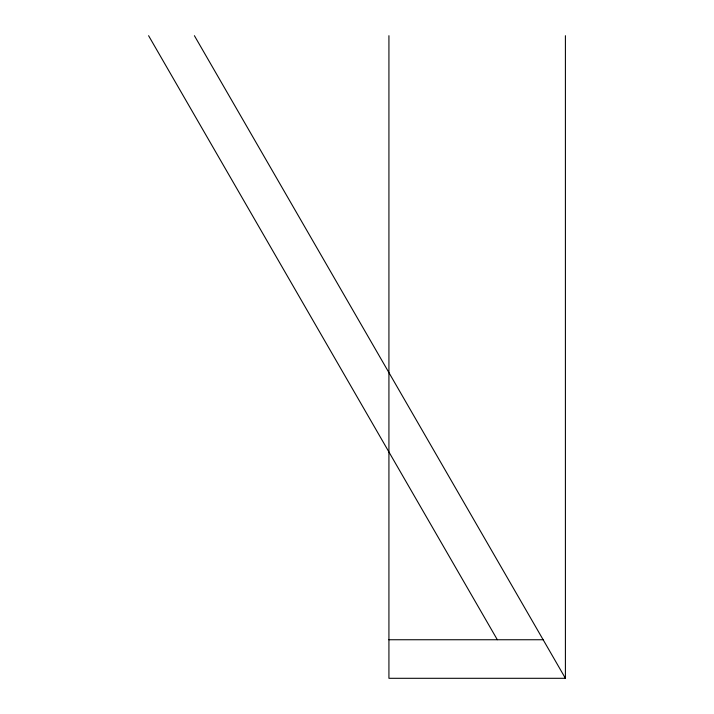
<?xml version="1.0" encoding="UTF-8"?>
<svg xmlns="http://www.w3.org/2000/svg" width="714" height="714" viewBox="0 0 714 714"><rect width="100%" height="100%" fill="white"/><g stroke="black" fill="none" stroke-linecap="round" stroke-linejoin="round"><path stroke-width="1.07" d="M388.925 639.744L543.149 639.744M565.408 35.7L565.408 678.3L388.925 678.3L388.925 35.7M194.404 35.7L565.408 678.3M148.592 35.7L497.319 639.708"/></g></svg>
